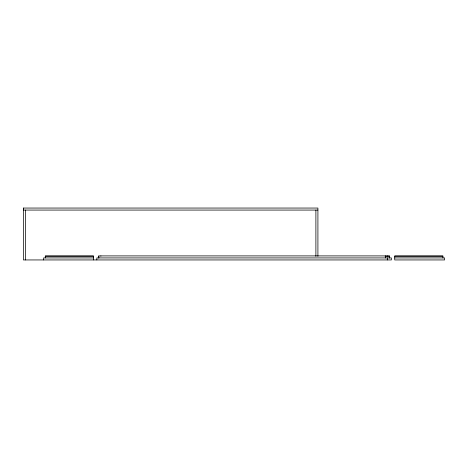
<?xml version="1.0" encoding="UTF-8"?>
<svg xmlns="http://www.w3.org/2000/svg" width="468" height="468" viewBox="0 0 468 468"><rect width="100%" height="100%" fill="white"/><g stroke="black" fill="none" stroke-linecap="round" stroke-linejoin="round"><path stroke-width="0.7" d="M317.912 256.335L317.912 208.055L23.4 208.055L23.4 210.073L317.912 210.073M43.606 259.945L43.606 257.926L93.477 257.926L93.477 259.945M45.291 256.242L93.477 256.242M385.123 256.242L389.335 256.242L389.335 257.926M394.729 256.242L442.915 256.242M394.729 257.926L444.6 257.926L444.6 259.945L394.729 259.945L394.729 255.902L442.915 255.902L442.915 257.926M389.674 257.926L389.674 255.902L98.532 255.902L98.532 257.926M387.317 255.902L387.317 256.242M387.317 257.926L387.317 259.945M385.632 255.902L385.632 257.926M315.888 210.073L315.888 256.335M100.889 255.902L100.889 256.242M98.871 256.242L98.871 257.926M96.847 259.945L96.847 257.926L391.359 257.926L391.359 259.945L23.4 259.945L23.4 208.055M93.477 257.926L93.477 255.902L45.291 255.902L45.291 257.926M25.424 210.073L25.424 259.945"/></g></svg>
